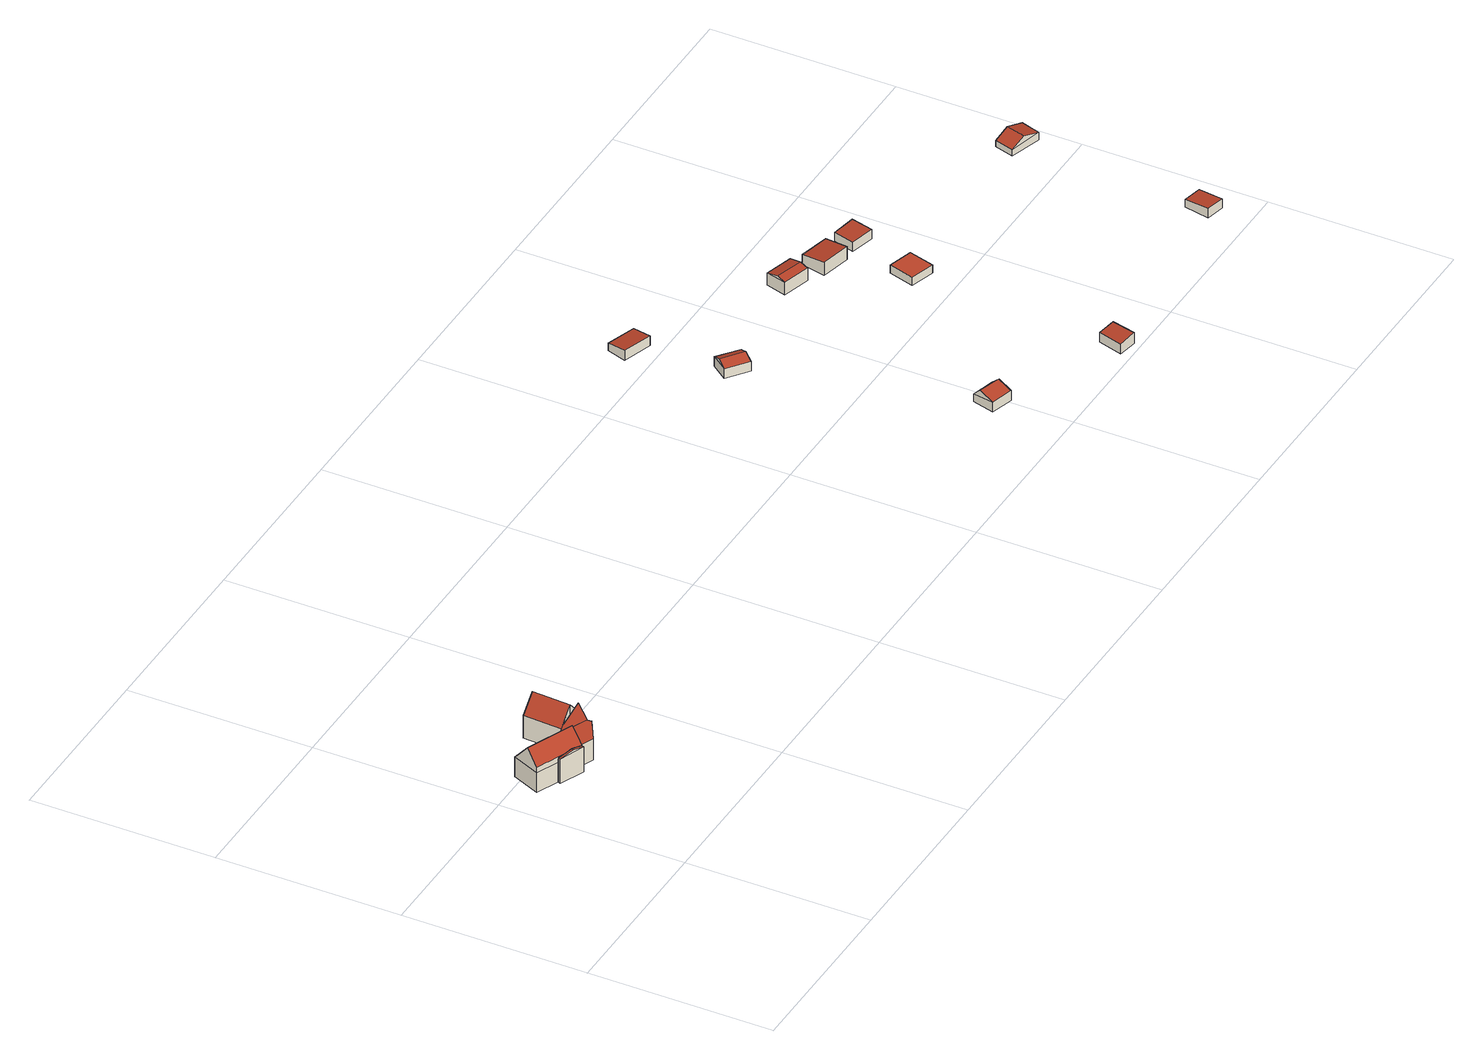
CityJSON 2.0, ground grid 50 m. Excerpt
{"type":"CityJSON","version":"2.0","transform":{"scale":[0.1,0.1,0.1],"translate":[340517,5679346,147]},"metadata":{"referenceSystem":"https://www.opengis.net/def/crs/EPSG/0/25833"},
"CityObjects":{
"building1":{"type":"Building","attributes":{"Gemeindeschluessel":14729160,"Geometrietyp2DReferenz":"3000","function":"31001_9998","roofType":"9999"},"children":["building1-1","building1-2","building1-3","building1-4","building1-5"]},
"building1-1":{"type":"BuildingPart","attributes":{"Dachtyp_tdc":"tdcGableRoof","Dachneigung":48.54,"QualitaetDacherkennung":81,"Geometrietyp2DReferenz":"3000","roofType":"3100","measuredHeight":11.21},"parents":["building1"],"geometry":[{"type":"MultiSurface","lod":"2","boundaries":[[[0,1,2,3]],[[1,4,5,2]],[[4,6,5]],[[7,8,9,10,11]],[[8,12,13,9]],[[12,14,15,13]],[[14,16,17,15]],[[16,0,3,17]],[[12,8,7,18]],[[18,4,1,0,16,14,12]],[[3,2,5,19,10,9,13,15,17]],[[20,6,4,18]],[[19,5,6,20]],[[7,11,20,18]],[[19,20,11,10]]],"semantics":{"surfaces":[{"type":"WallSurface"},{"type":"RoofSurface"},{"type":"GroundSurface"},{"type":"ClosureSurface"}],"values":[0,0,0,0,0,0,0,0,1,1,2,0,3,0,3]}}]},
"building1-2":{"type":"BuildingPart","attributes":{"Dachtyp_tdc":"tdcPolyFlatRoof","Dachneigung":0,"QualitaetDacherkennung":66,"Geometrietyp2DReferenz":"3000","roofType":"1000","measuredHeight":6.16},"parents":["building1"],"geometry":[{"type":"MultiSurface","lod":"2","boundaries":[[[21,22,23,24,25]],[[26,27,28,29]],[[26,30,31,27]],[[30,32,33,34,31]],[[30,26,29,22,21,35,32]],[[34,24,23,28,27,31]],[[25,35,21]],[[25,24,34,33]],[[25,33,32,35]],[[29,28,23,22]]],"semantics":{"surfaces":[{"type":"WallSurface"},{"type":"RoofSurface"},{"type":"GroundSurface"},{"type":"ClosureSurface"}],"values":[0,0,0,0,1,2,0,3,3,3]}}]},
"building1-3":{"type":"BuildingPart","attributes":{"Dachtyp_tdc":"tdcFreeFormRoof","Dachneigung":76.13,"QualitaetDacherkennung":19,"Geometrietyp2DReferenz":"3000","roofType":"5000","measuredHeight":11.3},"parents":["building1"],"geometry":[{"type":"MultiSurface","lod":"2","boundaries":[[[6,29,28,5]],[[22,11,10,23]],[[36,11,22]],[[37,36,22,29]],[[37,29,6]],[[36,37,6,20,11]],[[5,28,23,10,19]],[[23,28,29,22]],[[5,19,20,6]],[[19,10,11,20]]],"semantics":{"surfaces":[{"type":"WallSurface"},{"type":"RoofSurface"},{"type":"GroundSurface"},{"type":"ClosureSurface"}],"values":[0,0,1,1,1,1,2,3,3,3]}}]},
"building1-4":{"type":"BuildingPart","attributes":{"Dachtyp_tdc":"tdcGableRoof","Dachneigung":11.74,"QualitaetDacherkennung":20,"Geometrietyp2DReferenz":"3000","roofType":"3100","measuredHeight":7.82},"parents":["building1"],"geometry":[{"type":"MultiSurface","lod":"2","boundaries":[[[38,39,40,41,42]],[[39,43,44,40]],[[43,45,46,47,44]],[[43,39,48]],[[39,38,49,50,48]],[[45,43,48,50,51]],[[41,40,44,47]],[[42,41,47,46]],[[42,46,45,38]],[[50,49,51]],[[51,49,38,45]]],"semantics":{"surfaces":[{"type":"WallSurface"},{"type":"RoofSurface"},{"type":"GroundSurface"},{"type":"ClosureSurface"}],"values":[0,0,0,0,1,1,2,3,3,0,3]}}]},
"building1-5":{"type":"BuildingPart","attributes":{"Dachtyp_tdc":"tdcGableRoof","Dachneigung":49.61,"QualitaetDacherkennung":54,"Geometrietyp2DReferenz":"3000","roofType":"3100","measuredHeight":11.24},"parents":["building1"],"geometry":[{"type":"MultiSurface","lod":"2","boundaries":[[[46,52,53,47]],[[52,54,55,53]],[[54,25,24,55]],[[33,42,41,34]],[[56,51,49,57,58,59,60,61]],[[54,60,59,35,25]],[[52,61,60,54]],[[46,45,56,61,52]],[[33,32,58,57,38,42]],[[47,53,55,24,34,41]],[[33,34,24,25]],[[47,41,42,46]],[[59,58,32,35]],[[35,32,33,25]],[[56,45,51]],[[49,38,57]],[[42,38,45,46]],[[45,38,49,51]]],"semantics":{"surfaces":[{"type":"WallSurface"},{"type":"RoofSurface"},{"type":"GroundSurface"},{"type":"ClosureSurface"}],"values":[0,0,0,0,1,1,0,0,0,2,3,3,0,3,0,0,3,3]}}]},
"building2":{"type":"Building","attributes":{"Dachtyp_tdc":"tdcGableRoof","Gemeindeschluessel":14729160,"Dachneigung":21.37,"QualitaetDacherkennung":86,"Geometrietyp2DReferenz":"3000","function":"31001_9998","roofType":"3100","measuredHeight":3.94},"geometry":[{"type":"MultiSurface","lod":"2","boundaries":[[[62,63,64,65]],[[63,66,67,64]],[[66,68,69,67]],[[68,62,65,69]],[[66,63,70]],[[62,68,71]],[[63,62,71,70]],[[68,66,70,71]],[[65,64,67,69]]],"semantics":{"surfaces":[{"type":"WallSurface"},{"type":"RoofSurface"},{"type":"GroundSurface"}],"values":[0,0,0,0,0,0,1,1,2]}}]},
"building3":{"type":"Building","attributes":{"Dachtyp_tdc":"tdcGableRoof","Gemeindeschluessel":14729160,"Dachneigung":19.06,"QualitaetDacherkennung":34,"Geometrietyp2DReferenz":"3000","function":"31001_9998","roofType":"3100","measuredHeight":4.3},"geometry":[{"type":"MultiSurface","lod":"2","boundaries":[[[72,73,74,75]],[[73,76,77,74]],[[76,78,79,77]],[[78,72,75,79]],[[76,73,80]],[[72,78,81]],[[73,72,81,80]],[[78,76,80,81]],[[75,74,77,79]]],"semantics":{"surfaces":[{"type":"WallSurface"},{"type":"RoofSurface"},{"type":"GroundSurface"}],"values":[0,0,0,0,0,0,1,1,2]}}]},
"building4":{"type":"Building","attributes":{"Dachtyp_tdc":"tdcPolyFlatRoof","Gemeindeschluessel":14729160,"Dachneigung":7.15,"QualitaetDacherkennung":67,"Geometrietyp2DReferenz":"3000","function":"31001_9998","roofType":"2100","measuredHeight":2.92},"geometry":[{"type":"MultiSurface","lod":"2","boundaries":[[[82,83,84,85]],[[83,86,87,84]],[[86,88,89,87]],[[88,82,85,89]],[[88,86,83,82]],[[85,84,87,89]]],"semantics":{"surfaces":[{"type":"WallSurface"},{"type":"RoofSurface"},{"type":"GroundSurface"}],"values":[0,0,0,0,1,2]}}]},
"building5":{"type":"Building","attributes":{"Dachtyp_tdc":"tdcPolyFlatRoof","Gemeindeschluessel":14729160,"Dachneigung":5.22,"QualitaetDacherkennung":80,"Geometrietyp2DReferenz":"3000","function":"31001_9998","roofType":"2100","measuredHeight":3.28},"geometry":[{"type":"MultiSurface","lod":"2","boundaries":[[[90,91,92,93]],[[91,94,95,92]],[[94,96,97,95]],[[96,90,93,97]],[[96,94,91,90]],[[93,92,95,97]]],"semantics":{"surfaces":[{"type":"WallSurface"},{"type":"RoofSurface"},{"type":"GroundSurface"}],"values":[0,0,0,0,1,2]}}]},
"building6":{"type":"Building","attributes":{"Dachtyp_tdc":"tdcGableRoof","Gemeindeschluessel":14729160,"Dachneigung":14.13,"QualitaetDacherkennung":76,"Geometrietyp2DReferenz":"3000","function":"31001_9998","roofType":"3100","measuredHeight":4.35},"geometry":[{"type":"MultiSurface","lod":"2","boundaries":[[[98,99,100,101]],[[99,102,103,100]],[[102,104,105,103]],[[104,98,101,105]],[[102,99,106]],[[98,104,107]],[[99,98,107,106]],[[104,102,106,107]],[[101,100,103,105]]],"semantics":{"surfaces":[{"type":"WallSurface"},{"type":"RoofSurface"},{"type":"GroundSurface"}],"values":[0,0,0,0,0,0,1,1,2]}}]},
"building7":{"type":"Building","attributes":{"Dachtyp_tdc":"tdcPolyFlatRoof","Gemeindeschluessel":14729160,"Dachneigung":7.24,"QualitaetDacherkennung":73,"Geometrietyp2DReferenz":"3000","function":"31001_9998","roofType":"2100","measuredHeight":3.82},"geometry":[{"type":"MultiSurface","lod":"2","boundaries":[[[108,109,110,111]],[[109,112,113,110]],[[112,114,115,113]],[[114,108,111,115]],[[114,112,109,108]],[[111,110,113,115]]],"semantics":{"surfaces":[{"type":"WallSurface"},{"type":"RoofSurface"},{"type":"GroundSurface"}],"values":[0,0,0,0,1,2]}}]},
"building8":{"type":"Building","attributes":{"Dachtyp_tdc":"tdcPolyFlatRoof","Gemeindeschluessel":14729160,"Dachneigung":0,"QualitaetDacherkennung":57,"Geometrietyp2DReferenz":"3000","function":"31001_9998","roofType":"1000","measuredHeight":2.44},"geometry":[{"type":"MultiSurface","lod":"2","boundaries":[[[116,117,118,119]],[[117,120,121,118]],[[120,122,123,121]],[[122,116,119,123]],[[122,120,117,116]],[[119,118,121,123]]],"semantics":{"surfaces":[{"type":"WallSurface"},{"type":"RoofSurface"},{"type":"GroundSurface"}],"values":[0,0,0,0,1,2]}}]},
"building9":{"type":"Building","attributes":{"Dachtyp_tdc":"tdcPolyFlatRoof","Gemeindeschluessel":14729160,"Dachneigung":3,"QualitaetDacherkennung":83,"Geometrietyp2DReferenz":"3000","function":"31001_9998","roofType":"2100","measuredHeight":2.9},"geometry":[{"type":"MultiSurface","lod":"2","boundaries":[[[124,125,126,127]],[[125,128,129,126]],[[128,130,131,129]],[[130,124,127,131]],[[130,128,125,124]],[[127,126,129,131]]],"semantics":{"surfaces":[{"type":"WallSurface"},{"type":"RoofSurface"},{"type":"GroundSurface"}],"values":[0,0,0,0,1,2]}}]},
"building10":{"type":"Building","attributes":{"Dachtyp_tdc":"tdcPolyFlatRoof","Gemeindeschluessel":14729160,"Dachneigung":3.93,"QualitaetDacherkennung":69,"Geometrietyp2DReferenz":"3000","function":"31001_9998","roofType":"2100","measuredHeight":2.75},"geometry":[{"type":"MultiSurface","lod":"2","boundaries":[[[132,133,134,135]],[[133,136,137,134]],[[136,138,139,137]],[[138,132,135,139]],[[138,136,133,132]],[[135,134,137,139]]],"semantics":{"surfaces":[{"type":"WallSurface"},{"type":"RoofSurface"},{"type":"GroundSurface"}],"values":[0,0,0,0,1,2]}}]},
"building11":{"type":"Building","attributes":{"Dachtyp_tdc":"tdcGableRoof","Gemeindeschluessel":14729160,"Dachneigung":17.3,"QualitaetDacherkennung":84,"Geometrietyp2DReferenz":"3000","function":"31001_9998","roofType":"3100","measuredHeight":3.88},"geometry":[{"type":"MultiSurface","lod":"2","boundaries":[[[140,141,142,143]],[[141,144,145,142]],[[144,146,147,145]],[[146,140,143,147]],[[144,141,148]],[[140,146,149]],[[141,140,149,148]],[[146,144,148,149]],[[143,142,145,147]]],"semantics":{"surfaces":[{"type":"WallSurface"},{"type":"RoofSurface"},{"type":"GroundSurface"}],"values":[0,0,0,0,0,0,1,1,2]}}]}
},
"vertices":[
[270,492,130],[266,417,129],[266,417,73],[270,492,73],[244,418,154],[244,418,73],[244,418,135],[176,423,139],[182,528,139],[182,528,73],[176,423,73],[176,423,135],[223,525,185],[223,525,73],[267,523,136],[267,523,73],[265,493,136],[265,493,73],[217,420,185],[217,420,73],[217,420,135],
[163,421,135],[166,420,135],[166,420,73],[163,421,73],[163,421,130],[242,376,135],[242,376,73],[242,388,73],[242,388,135],[181,339,135],[181,339,73],[137,357,135],[137,357,130],[137,357,73],[162,417,135],
[176,419,149],[231,406,186],
[131,344,146],[128,337,146],[128,337,73],[131,344,73],[131,344,130],[61,365,143],[61,365,73],[64,372,143],[64,372,130],[64,372,73],[100,349,151],[126,347,147],[103,356,151],[83,364,147],
[3,398,130],[3,398,73],[35,474,130],[35,474,73],[64,372,147],[131,344,147],[137,357,162],[145,377,185],[17,430,185],[3,398,147],
[1735,728,106],[1679,771,106],[1679,771,78],[1735,728,78],[1712,815,106],[1712,815,78],[1768,772,106],[1768,772,78],[1696,793,117],[1752,751,117],
[1951,142,79],[1889,159,79],[1889,159,50],[1951,142,50],[1906,219,73],[1906,219,50],[1968,201,73],[1968,201,50],[1900,198,93],[1962,180,93],
[1630,1013,110],[1647,1066,103],[1647,1066,81],[1630,1013,81],[1728,1040,103],[1728,1040,81],[1711,987,110],[1711,987,81],
[2318,3,59],[2266,12,55],[2266,12,27],[2318,3,27],[2286,79,55],[2286,79,27],[2334,68,59],[2334,68,27],
[2147,791,93],[2071,813,93],[2071,813,56],[2147,791,56],[2087,869,91],[2087,869,56],[2164,847,91],[2164,847,56],[2078,836,99],[2154,814,99],
[2191,770,88],[2206,836,79],[2206,836,50],[2191,770,50],[2289,817,79],[2289,817,50],[2273,751,88],[2273,751,50],
[2344,618,70],[2324,548,70],[2324,548,46],[2344,618,46],[2257,567,70],[2257,567,46],[2277,637,70],[2277,637,46],
[2381,741,72],[2316,758,69],[2316,758,43],[2381,741,43],[2333,816,69],[2333,816,43],[2396,801,72],[2396,801,43],
[2878,96,29],[2892,166,24],[2892,166,1],[2878,96,1],[2943,155,24],[2943,155,1],[2929,85,29],[2929,85,1],
[2971,645,36],[2955,592,36],[2955,592,13],[2971,645,13],[2868,618,31],[2868,618,13],[2884,671,31],[2884,671,13],[2907,606,51],[2923,660,51]
]}
